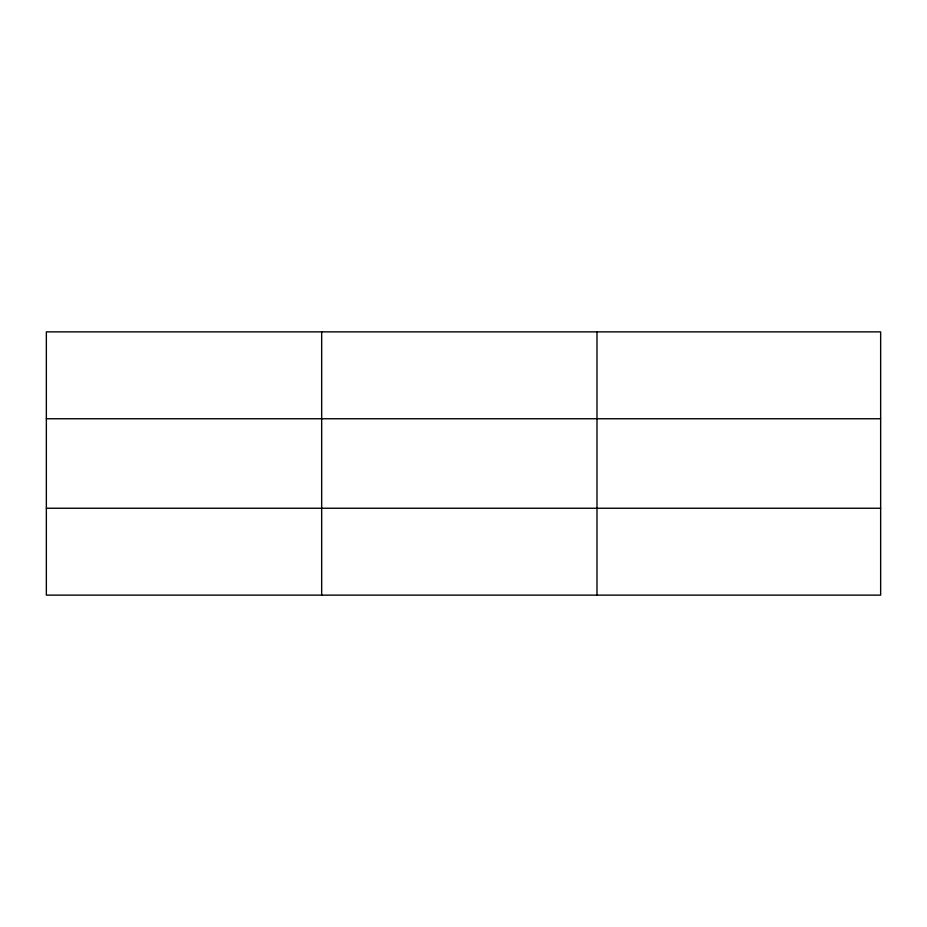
<?xml version="1.0" encoding="UTF-8"?>
<svg xmlns="http://www.w3.org/2000/svg" width="927" height="927" viewBox="0 0 927 927"><rect width="100%" height="100%" fill="white"/><g stroke="black" fill="none" stroke-linecap="round" stroke-linejoin="round"><path stroke-width="1.39" d="M321.669 331.866L321.669 595.134M596.988 331.866L596.988 595.134M880.65 508.251L880.65 595.134L46.35 595.134L46.35 331.866L880.65 331.866L880.65 508.251L46.35 508.251M46.35 418.749L880.65 418.749"/></g></svg>
